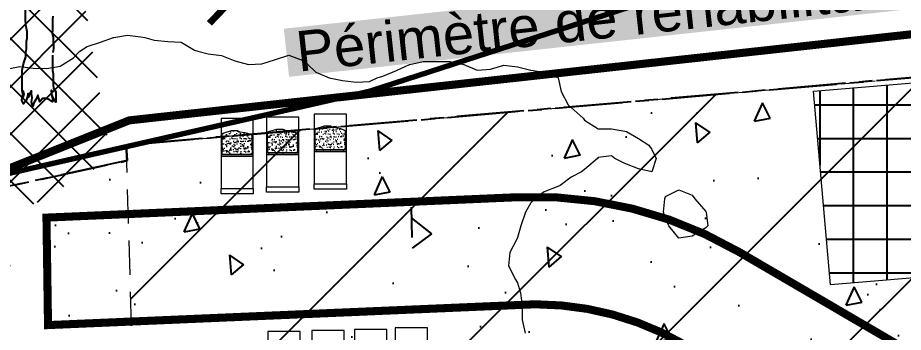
# Model space of a CAD drawing. Header units: centimetres. Extents: x 0 to 642158, y -847 to 649707.
# Drawn here: x 617025.17 to 617058.1, y 621072.78 to 621084.49 of the extents above; entities that cross this region are included whole.
import ezdxf

# ---------------------------------------------------------------- set-up
doc = ezdxf.new("R2010")
doc.units = ezdxf.units.CM
doc.header["$MEASUREMENT"] = 0
for name, pattern in [('ACAD_ISO08W100', [36, 24, -3, 6, -3]), ('CACHE', [9.525, 6.35, -3.175]), ('CENTERX2', [4, 2.5, -0.5, 0.5, -0.5])]:
    doc.linetypes.add(name, pattern=pattern)
for name, color, linetype, lineweight in [('MEV_environnement_V', 7, 'Continuous', 20), ('MEV_equipement_V', 7, 'Continuous', 20), ('MEV_layout inondation', 5, 'Continuous', 15), ('MEV_legende', 7, 'Continuous', 5), ('MEV_legende 500e', 7, 'Continuous', 9), ('MEV_schema paysager_V', 7, 'Continuous', 20), ('MEV_vegetal_V', 7, 'Continuous', 25), ('WAL_topographie 0.5', 253, 'Continuous', 20)]:
    doc.layers.add(name, color=color, linetype=linetype, lineweight=lineweight)
doc.layers.add('MEV_layout incendie', color=7, linetype='Continuous', lineweight=15, true_color=0xff0505)
doc.layers.add('SPW_parcellaire cadastral', color=7, linetype='CENTERX2', lineweight=25, true_color=0xff0542)
doc.layers.add('MEV_schema paysager_Ha', color=7, linetype='Continuous', lineweight=25, transparency=0.13)
doc.layers.add('XREF_SPW orthophoto A0 500e', color=7, linetype='Continuous')
doc.styles.add('MEV 1', font='Helvetica.ttf')
picture_1 = doc.add_image_def('image2.png', size_in_pixel=(6614, 11023))

# ---------------------------------------------------------------- blocks, each defined once
blk = doc.blocks.new('chataignier')
at = {"layer": 'MEV_vegetal_V'}
for points in [[(-1.534, 0.413), (-1.576, 0.668), (-1.619, 0.88), (-1.619, 2.241), (-1.534, 2.666), (-1.449, 2.921), (-1.364, 3.133), (-1.364, 3.388), (-1.321, 3.644), (-1.321, 4.154), (-1.279, 4.366), (-1.279, 4.791), (-1.321, 5.004), (-1.364, 5.302), (-1.406, 5.514), (-1.406, 8.66)], [(0.422, 5.827), (0.399, 5.602), (0.399, 4.904), (0.377, 4.679), (0.444, 4.409), (0.444, 4.161), (0.467, 3.914), (0.467, 3.666), (0.422, 3.418)], [(0.394, 3.237), (0.394, 2.218), (0.431, 1.999), (0.431, 1.27), (0.467, 1.052), (0.613, 0.797), (0.613, 0.105), (0.467, 0.36), (0.358, 0.615), (0.321, 0.906), (0.321, 0.615), (0.394, 0.36), (0.394, 0.141), (0.176, 0.287), (-0.043, 0.36), (-0.262, 0.36), (-0.444, 0.141), (-0.517, 0.36), (-0.589, 0.578), (-0.662, 0.36), (-0.845, 0.068), (-0.918, -0.15), (-0.99, 0.141), (-0.954, 0.396), (-0.99, 0.651), (-0.99, 0.87), (-1.136, 0.651), (-1.209, 0.433), (-1.209, 0.688), (-1.282, 0.433), (-1.355, 0.214), (-1.537, -0.004), (-1.646, 0.214), (-1.61, 0.433), (-1.537, 0.651), (-1.573, 0.87), (-1.5, 0.651), (-1.573, 0.433), (-1.646, 0.36)]]:
    blk.add_lwpolyline(points, dxfattribs=at)
blk = doc.blocks.new('legende vegetal')
at = {"layer": 'MEV_vegetal_V', "xscale": 0.5607124200460121, "yscale": 0.5607124200460121, "zscale": 0.5607124200460121}
blk.add_blockref('chataignier', (617026.146, 621081.091), dxfattribs=at)
blk = doc.blocks.new('layout equipement')
at = {"layer": 'MEV_equipement_V', "lineweight": 20, "transparency": 33554687}
h = blk.add_hatch(dxfattribs=at)
h.set_pattern_fill('AR-SAND', color=256, scale=0.1)
h.set_pattern_definition([(37.5, (-7.00064, 7.33213), (-0.00629933581, 0.1926823769), [0, -0.152, 0, -0.17, 0, -0.1625]), (7.5, (-7.00064, 7.33213), (0.17697767053, 0.28221460652), [0, -0.082, 0, -0.137, 0, -0.0525]), (327.5, (-7.12364, 7.33213), (0.311414186175, 0.000565905354), [0, -0.05, 0, -0.18, 0, -0.235]), (317.5, (-7.12364, 7.33213), (0.30061266046, 0.08776755649), [0, -0.025, 0, -0.118, 0, -0.135])])
h.paths.add_polyline_path([(617032.773, 621079.402), (617032.767, 621080.184), (617033.115, 621080.291), (617033.336, 621080.291), (617033.426, 621080.247), (617033.615, 621080.217), (617033.714, 621080.199), (617033.777, 621080.169), (617033.846, 621080.136), (617033.882, 621080.139), (617033.885, 621079.405)])
h = blk.add_hatch(dxfattribs=at)
h.set_pattern_fill('AR-SAND', color=256, scale=0.1)
h.set_pattern_definition([(37.5, (-5.30624, 7.38849), (-0.00629933581, 0.1926823769), [0, -0.152, 0, -0.17, 0, -0.1625]), (7.5, (-5.30624, 7.3885), (0.17697767053, 0.28221460652), [0, -0.082, 0, -0.137, 0, -0.0525]), (327.5, (-5.42924, 7.3885), (0.311414186175, 0.000565905354), [0, -0.05, 0, -0.18, 0, -0.235]), (317.5, (-5.42924, 7.3885), (0.30061266046, 0.08776755649), [0, -0.025, 0, -0.118, 0, -0.135])])
h.paths.add_polyline_path([(617034.467, 621079.458), (617034.461, 621080.24), (617034.809, 621080.348), (617035.031, 621080.348), (617035.121, 621080.303), (617035.309, 621080.273), (617035.408, 621080.255), (617035.471, 621080.225), (617035.54, 621080.192), (617035.576, 621080.195), (617035.579, 621079.461)])
h = blk.add_hatch(dxfattribs=at)
h.set_pattern_fill('AR-SAND', color=256, scale=0.1)
h.set_pattern_definition([(37.5, (-3.54129, 7.50143), (-0.00629933581, 0.1926823769), [0, -0.152, 0, -0.17, 0, -0.1625]), (7.5, (-3.5413, 7.50143), (0.17697767053, 0.28221460652), [0, -0.082, 0, -0.137, 0, -0.0525]), (327.5, (-3.66429, 7.50143), (0.311414186175, 0.000565905354), [0, -0.05, 0, -0.18, 0, -0.235]), (317.5, (-3.6643, 7.50143), (0.30061266046, 0.08776755649), [0, -0.025, 0, -0.118, 0, -0.135])])
h.paths.add_polyline_path([(617036.232, 621079.571), (617036.226, 621080.353), (617036.574, 621080.461), (617036.796, 621080.461), (617036.886, 621080.416), (617037.074, 621080.386), (617037.173, 621080.368), (617037.236, 621080.338), (617037.305, 621080.305), (617037.341, 621080.308), (617037.344, 621079.574)])
at = {"layer": 'MEV_equipement_V'}
for points in [[(617036.19, 621079.507), (617037.39, 621079.507), (617037.39, 621080.907), (617036.19, 621080.907)], [(617032.731, 621079.338), (617033.931, 621079.338), (617033.931, 621080.738), (617032.731, 621080.738)], [(617034.425, 621079.394), (617035.625, 621079.394), (617035.625, 621080.794), (617034.425, 621080.794)], [(617032.773, 621079.402), (617032.767, 621080.184), (617033.115, 621080.291), (617033.336, 621080.291), (617033.426, 621080.247), (617033.615, 621080.217), (617033.714, 621080.199), (617033.777, 621080.169), (617033.846, 621080.136), (617033.882, 621080.139), (617033.885, 621079.405)], [(617034.467, 621079.458), (617034.461, 621080.24), (617034.809, 621080.348), (617035.031, 621080.348), (617035.121, 621080.303), (617035.309, 621080.273), (617035.408, 621080.255), (617035.471, 621080.225), (617035.54, 621080.192), (617035.576, 621080.195), (617035.579, 621079.461)], [(617036.232, 621079.571), (617036.226, 621080.353), (617036.574, 621080.461), (617036.796, 621080.461), (617036.886, 621080.416), (617037.074, 621080.386), (617037.173, 621080.368), (617037.236, 621080.338), (617037.305, 621080.305), (617037.341, 621080.308), (617037.344, 621079.574)], [(617036.19, 621078.307), (617037.39, 621078.307), (617037.39, 621079.507), (617036.19, 621079.507)], [(617032.731, 621078.138), (617033.931, 621078.138), (617033.931, 621079.338), (617032.731, 621079.338)], [(617034.425, 621078.194), (617035.625, 621078.194), (617035.625, 621079.394), (617034.425, 621079.394)], [(617034.425, 621078.194), (617035.625, 621078.194), (617035.625, 621077.994), (617034.425, 621077.994)], [(617036.19, 621078.307), (617037.39, 621078.307), (617037.39, 621078.107), (617036.19, 621078.107)], [(617032.731, 621078.138), (617033.931, 621078.138), (617033.931, 621077.938), (617032.731, 621077.938)], [(617039.211, 621071.544), (617040.411, 621071.544), (617040.411, 621072.944), (617039.211, 621072.944)], [(617034.474, 621071.405), (617035.674, 621071.405), (617035.674, 621072.805), (617034.474, 621072.805)], [(617036.112, 621071.445), (617037.312, 621071.445), (617037.312, 621072.845), (617036.112, 621072.845)], [(617037.691, 621071.485), (617038.891, 621071.485), (617038.891, 621072.885), (617037.691, 621072.885)]]:
    blk.add_lwpolyline(points, close=True, dxfattribs=at)

msp = doc.modelspace()

# ---------------------------------------------------------------- pictures from other files: only their frames are drawn
image = msp.add_image(picture_1, insert=(616830.845, 620745.783), size_in_units=(429.466, 715.756), dxfattribs=dict(brightness=75))
image.dxf.flags = 7

# ---------------------------------------------------------------- next in the draw order: wipeouts: each hides what was drawn before it
msp.add_wipeout([(616970.725, 621058.078), (616976.551, 621059.816), (616979.173, 621050.828), (617003.962, 621058.217), (617002.93, 621062.013), (617017.746, 621065.982), (617017.599, 621068.996), (617018.689, 621069.026), (617015.035, 621082.757), (617021.471, 621084.207), (617023.543, 621075.819), (617017.722, 621074.351), (617019.19, 621069.082), (617039.016, 621069.277), (617051.92, 621070.219), (617052.746, 621057.949), (617055.418, 621058.121), (617056.67, 621044.451), (617054.226, 621044.233), (617062.131, 621016.543), (617027.393, 621006.225), (617026.476, 621009.473), (617019.532, 621007.273), (617020.502, 621004.156), (616988.43, 620994.994), (616983.128, 621015.156), (616975.418, 621044.848), (616974.335, 621049.238), (616973.452, 621048.957), (616973.031, 621050.341)]).dxf.layer = 'XREF_SPW orthophoto A0 500e'

# ---------------------------------------------------------------- next in the draw order: hatches: boundary and pattern name
at = {"layer": 'MEV_schema paysager_Ha', "transparency": 33554687}
h = msp.add_hatch(dxfattribs=at)
h.set_pattern_fill('ANSI31', color=256, scale=40)
h.paths.add_polyline_path([(617051.804, 621070.131), (617029.511, 621069.21), (617029.209, 621079.753), (617087.831, 621084.789), (617086.444, 621099.808), (617102.31, 621101.364), (617105.27, 621071.2), (617106.159, 621055.904), (617107.297, 621040.096), (617106.548, 621036.608), (617104.602, 621032.718), (617098.667, 621029.022), (617078.347, 621026.922), (617059.587, 621025.868), (617057.897, 621030.749), (617055.563, 621039.183), (617054.28, 621043.93), (617057.171, 621044.549), (617055.933, 621060.848), (617052.836, 621060.642)])
at = {"layer": 'MEV_schema paysager_Ha'}
h = msp.add_hatch(dxfattribs=at)
h.set_pattern_fill('ANSI37', scale=10)
h.paths.add_polyline_path([(617017.644, 621084.88), (617016.45, 621087.148), (617015.942, 621090.104), (617013.762, 621089.465), (617015.173, 621084.258), (617015.385, 621082.835), (617021.306, 621083.915), (617023.423, 621076.182), (617028.638, 621079.221), (617027.359, 621086.817), (617024.795, 621085.986), (617020.078, 621084.863)])
at = {"layer": 'MEV_schema paysager_Ha', "true_color": 0xffffff}
h = msp.add_hatch(dxfattribs=at)
h.set_pattern_fill('ANSI37', scale=10, angle=45)
h.paths.add_polyline_path([(617055.391, 621074.553), (617054.759, 621081.763), (617068.401, 621082.903), (617069.032, 621075.693)])
at = {"layer": 'MEV_schema paysager_Ha', "transparency": 33554687}
h = msp.add_hatch(dxfattribs=at)
h.set_pattern_fill('AR-CONC', color=256, angle=45)
h.set_pattern_definition([(95, (0, 0), (5.51551999, 4.62807079), [0.75, -8.25]), (40, (0, 0), (-6.299921674, 4.337681496), [0.6, -6.6]), (145.4514445, (0.4596, 0.386), (-0.784401643, 8.965752213), [0.63740192, -7.01142112]), (91.1842, (-1.414, 1.414), (8.71693388, 6.37613776), [1.125, -12.375]), (141.6356355, (-0.688, 1.946), (-0.27900068, 13.49711668), [0.95610342, -10.5171376]), (36.184164, (-1.414, 1.414), (-0.27900068, 13.49711667), [0.9, -9.90000001]), (66, (-0.3536, 1.768), (7.06771572, 1.373824765), [0.75, -8.25]), (11, (-0.3536, 1.768), (-3.40708593, 6.848084354), [0.6, -6.6]), (116.4514447, (0.2354, 1.882), (3.66062975, 8.221909056), [0.6374019, -7.01142112]), (82.5, (0, 0), (-2.267931853, 2.439898176), [0, -6.52, 0, -6.7, 0, -6.625]), (52.5, (0, 0), (-0.928729422, 4.649094499), [0, -3.82, 0, -6.37, 0, -2.525]), (12.5, (-1.5768, -1.5768), (3.934181673, 3.615207618), [0, -2.5, 0, -7.8, 0, -10.35]), (2.5, (-2.284, -2.284), (3.415899832, 4.831598069), [0, -3.25, 0, -5.18, 0, -7.35])])
edge = h.paths.add_edge_path()
edge.add_line((617079.079, 621034.977), (617067.517, 621075.566))
edge.add_line((617067.517, 621075.566), (617055.125, 621074.436))
edge.add_line((617055.125, 621074.436), (617054.692, 621081.617))
edge.add_line((617054.692, 621081.617), (617029.349, 621079.71))
edge.add_line((617029.349, 621079.71), (617023.398, 621075.899))
edge.add_line((617023.398, 621075.899), (617017.682, 621074.629))
edge.add_line((617017.682, 621074.629), (617019.216, 621069.153))
edge.add_line((617019.216, 621069.153), (617029.754, 621069.319))
edge.add_line((617029.754, 621069.319), (617038.972, 621069.319))
edge.add_line((617038.972, 621069.319), (617052.141, 621070.326))
edge.add_line((617052.141, 621070.326), (617052.335, 621061.329))
edge.add_line((617052.335, 621061.329), (617052.767, 621057.907))
edge.add_line((617052.767, 621057.907), (617055.426, 621058.099))
edge.add_line((617055.426, 621058.099), (617055.191, 621061.361))
edge.add_line((617055.191, 621061.361), (617059.569, 621061.58))
edge.add_arc((617060.237, 621054.009), 7.601, -7.0939, 95.0454, ccw=False)
edge.add_arc((617058.745, 621054.126), 9.097, 281.092, 353.3336, ccw=False)
edge.add_arc((617062.051, 621026.023), 19.239, 27.7362, 94.6378, ccw=False)

# ---------------------------------------------------------------- next in the draw order: linework, layer by layer
at = {"layer": 'MEV_environnement_V', "linetype": 'CACHE', "ltscale": 0.3, "const_width": 0.25}
msp.add_lwpolyline([(617032.297, 621084.281), (617043.528, 621095.982), (617057.764, 621102.464)], dxfattribs=at)
at = {"layer": 'MEV_environnement_V'}
msp.add_lwpolyline([(617055.391, 621074.553), (617054.759, 621081.763), (617068.401, 621082.903), (617069.032, 621075.693)], close=True, dxfattribs=at)
at = {"layer": 'MEV_layout incendie', "const_width": 0.3}
msp.add_lwpolyline([(617055.734, 621043.193), (617059.027, 621043.422, 0.472942), (617068.629, 621057.461, 0.203823), (617063.456, 621064.438), (617049.967, 621072.321, 0.132993), (617044.417, 621073.824), (617026.299, 621073.049), (617026.241, 621077.05), (617043.767, 621077.81, -0.144033), (617051.985, 621075.775), (617065.475, 621067.892, -0.194398), (617072.307, 621059.14), (617079.895, 621033.113), (617086.029, 621012.076, -0.396283), (617076.045, 620994.115), (617017.332, 620976.798, 0.251317), (617009.933, 620969.489), (617007.252, 620962.081, 0.192277), (617007.519, 620953.927), (617013.834, 620939.451)], format="xyb", dxfattribs=at)
at = {"layer": 'MEV_layout inondation', "const_width": 0.2}
msp.add_lwpolyline([(616805.513, 621043.508), (616905.775, 621054.403), (616926.218, 621056.194), (617038.256, 621081.755), (617058.189, 621088.219), (617087.251, 621091.263), (617092.888, 621091.636), (617110.876, 621087.3), (617135.893, 621084.476), (617163.198, 621072.152), (617173.701, 621069.99), (617233.162, 621073.07), (617279.62, 621037.923)], dxfattribs=at)
at = {"layer": 'MEV_legende 500e', "color": 100, "linetype": 'ACAD_ISO08W100', "ltscale": 0.2, "const_width": 0.3}
msp.add_lwpolyline([(617000.131, 620971.141), (617079.16, 620994.025), (617081.458, 620967.714), (617102.868, 620969.573), (617100.046, 620999.925), (617094.813, 620999.536), (617093.198, 621020.522), (617102.686, 621023.405), (617101.526, 621042.843), (617078.512, 621041.273), (617066.616, 621084.78), (617029.316, 621080.67), (617016.854, 621075.678), (616968.764, 621061.412), (616987.781, 620995.188)], close=True, dxfattribs=at)
at = {"layer": 'MEV_schema paysager_V', "linetype": 'CACHE', "ltscale": 0.2}
msp.add_lwpolyline([(617051.804, 621070.131), (617029.511, 621069.21), (617029.209, 621079.753), (617087.831, 621084.789), (617086.444, 621099.808), (617102.31, 621101.364), (617105.27, 621071.2), (617106.159, 621055.904), (617107.297, 621040.096), (617106.548, 621036.608), (617104.602, 621032.718), (617098.667, 621029.022), (617078.347, 621026.922), (617059.587, 621025.868), (617057.897, 621030.749), (617055.563, 621039.183), (617054.28, 621043.93), (617057.171, 621044.549), (617055.933, 621060.848), (617052.836, 621060.642)], close=True, dxfattribs=at)
at = {"layer": 'SPW_parcellaire cadastral'}
for points in [[(616994.605, 621177.519), (617101.744, 621209.692), (617108.204, 621183.566), (617114.167, 621132.194), (617114.044, 621114.087), (617104.942, 621112.931), (617106.329, 621101.826), (617102.164, 621101.35), (617097.498, 621100.817), (617093.386, 621100.347), (617089.976, 621099.958), (617089.691, 621103.189), (617089.367, 621106.834), (617082.263, 621106.533), (617082.447, 621102.652), (617086.142, 621102.81), (617086.44, 621099.629), (617087.831, 621084.789), (617029.209, 621079.753), (617029.24, 621079.171), (617022.163, 621077.64)], [(617018.912, 621069.259), (617016.951, 621076.482), (617022.163, 621077.64), (617029.24, 621079.171), (617029.209, 621079.753), (617087.831, 621084.789), (617086.44, 621099.629), (617086.142, 621102.81), (617082.447, 621102.652), (617082.263, 621106.533), (617089.367, 621106.834), (617089.691, 621103.189), (617089.976, 621099.958), (617093.386, 621100.347), (617097.498, 621100.817), (617102.164, 621101.35), (617106.329, 621101.826), (617113.514, 621039.906)]]:
    msp.add_lwpolyline(points, dxfattribs=at)
at = {"layer": 'WAL_topographie 0.5'}
for points in [[(617024.75, 621082.576), (617025.25, 621082.68), (617025.75, 621082.614), (617026.25, 621082.606), (617026.75, 621082.693), (617026.855, 621082.75), (617027.25, 621083.004), (617027.482, 621083.25), (617027.75, 621083.418), (617028.25, 621083.579), (617028.736, 621083.75), (617028.75, 621083.755), (617029.25, 621083.844), (617029.75, 621083.785), (617029.897, 621083.75), (617030.25, 621083.655), (617030.75, 621083.603), (617031.25, 621083.576), (617031.75, 621083.28), (617031.865, 621083.25), (617032.25, 621083.15), (617032.75, 621083.081), (617033.25, 621082.888), (617033.75, 621082.755), (617034.25, 621082.773), (617034.75, 621082.94), (617035.25, 621083.102), (617035.75, 621082.911), (617035.961, 621082.75), (617036.25, 621082.47), (617036.75, 621082.25), (617036.75, 621082.25), (617037.25, 621082.154), (617037.75, 621082.094), (617038.25, 621082.121), (617038.54, 621082.25), (617038.75, 621082.316), (617039.25, 621082.526), (617039.74, 621082.75), (617039.75, 621082.755), (617040.25, 621082.861), (617040.75, 621082.865), (617041.25, 621082.866), (617041.75, 621082.753), (617041.76, 621082.75), (617042.25, 621082.544), (617042.75, 621082.574), (617043.25, 621082.727), (617043.75, 621082.657), (617044.25, 621082.539), (617044.75, 621082.46), (617045.25, 621082.268), (617045.267, 621082.25), (617045.382, 621081.75), (617045.641, 621081.25), (617045.75, 621081.144), (617046.201, 621080.75), (617046.25, 621080.679), (617046.75, 621080.361), (617047.25, 621080.35), (617047.75, 621080.266), (617047.803, 621080.25), (617048.25, 621080), (617048.636, 621079.75), (617048.75, 621079.583), (617048.911, 621079.25), (617048.75, 621078.75), (617048.75, 621078.75), (617048.75, 621078.75), (617048.25, 621078.865), (617047.75, 621079.069), (617047.368, 621079.25), (617047.25, 621079.35), (617046.75, 621079.288), (617046.732, 621079.25), (617046.25, 621078.841), (617046.13, 621078.75), (617045.75, 621078.552), (617045.336, 621078.25), (617045.25, 621078.204), (617044.75, 621078.004), (617044.381, 621077.75), (617044.25, 621077.597), (617044.045, 621077.25), (617043.88, 621076.75), (617043.75, 621076.313), (617043.724, 621076.25), (617043.472, 621075.75), (617043.417, 621075.25), (617043.682, 621074.75), (617043.75, 621074.625), (617043.87, 621074.25), (617043.922, 621073.75), (617043.933, 621073.25), (617044.034, 621072.75)], [(617050.83, 621076.75), (617050.75, 621076.673), (617050.25, 621076.361), (617049.75, 621076.281), (617049.375, 621076.75), (617049.25, 621077), (617049.186, 621077.25), (617049.233, 621077.75), (617049.25, 621077.833), (617049.75, 621078.084), (617050.25, 621077.883), (617050.341, 621077.75), (617050.75, 621077.276), (617050.769, 621077.25), (617050.83, 621076.75)]]:
    msp.add_lwpolyline(points, dxfattribs=at)

# ---------------------------------------------------------------- next in the draw order: block references
at = {"layer": 'MEV_vegetal_V'}
for name, p in [('legende vegetal', (0.098, 0.193)), ('layout equipement', (0, 0))]:
    msp.add_blockref(name, p, dxfattribs=at)

# ---------------------------------------------------------------- next in the draw order: texts
at = {"layer": 'MEV_legende', "color": 22, "transparency": 33554687, "insert": (617035.231, 621083.948), "char_height": 1.5, "attachment_point": 1, "rotation": 6.232, "style": 'MEV 1', "bg_fill": 1, "box_fill_scale": 1.1, "bg_fill_color": 100, "bg_fill_transparency": 0}
msp.add_mtext_dynamic_manual_height_columns('\\pxqc;{\\C256;Périmètre de réhabilitation}', width=24.89501, gutter_width=12.5, heights=[0], dxfattribs=at)

doc.saveas('drawing.dxf')
